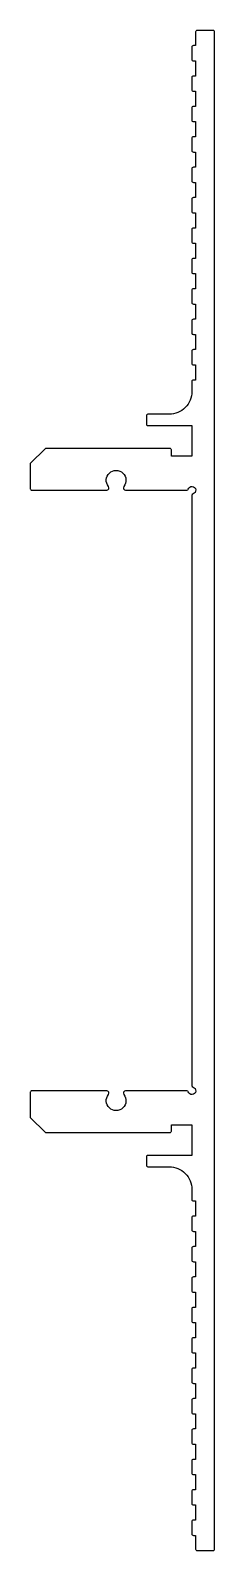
# Model space of a CAD drawing. Extents: x 614 to 638, y -204 to -4.
import ezdxf

# ---------------------------------------------------------------- set-up
doc = ezdxf.new("R2010")
doc.units = 0
doc.header["$LTSCALE"] = 15
doc.layers.get('0').update_dxf_attribs({"linetype": 'CONTINUOUS'})

msp = doc.modelspace()

# ---------------------------------------------------------------- linework, layer by layer
at = {"color": 0, "ltscale": 0.05}
msp.add_lwpolyline([(635.24, -142.62, 0.331679), (635.39, -142.81, -1.677464), (634.77, -143.43, 0.331679), (634.57, -143.29), (626.51, -143.29, 0.629016), (626.27, -143.78, -2.081666), (624.24, -143.78, 0.629016), (624.01, -143.29), (614.14, -143.29, 0.414214), (613.94, -143.49), (613.94, -146.79), (615.94, -148.79), (632.34, -148.79, 0.414214), (632.54, -148.59), (632.54, -147.79), (635.24, -147.79), (635.24, -151.79), (629.44, -151.79, 0.414214), (629.24, -151.99), (629.24, -153.09, 0.414214), (629.44, -153.29), (632.24, -153.29, -0.414214), (635.24, -156.29), (635.24, -157.59, 0.414214), (635.44, -157.79), (635.74, -157.79), (635.74, -159.79), (635.44, -159.79, 0.414214), (635.24, -159.99), (635.24, -161.59, 0.414214), (635.44, -161.79), (635.74, -161.79), (635.74, -163.79), (635.44, -163.79, 0.414214), (635.24, -163.99), (635.24, -165.59, 0.414214), (635.44, -165.79), (635.74, -165.79), (635.74, -167.79), (635.44, -167.79, 0.414214), (635.24, -167.99), (635.24, -169.59, 0.414214), (635.44, -169.79), (635.74, -169.79), (635.74, -171.79), (635.44, -171.79, 0.414214), (635.24, -171.99), (635.24, -173.59, 0.414214), (635.44, -173.79), (635.74, -173.79), (635.74, -175.79), (635.44, -175.79, 0.414214), (635.24, -175.99), (635.24, -177.59, 0.414214), (635.44, -177.79), (635.74, -177.79), (635.74, -179.79), (635.44, -179.79, 0.414214), (635.24, -179.99), (635.24, -181.59, 0.414214), (635.44, -181.79), (635.74, -181.79), (635.74, -183.79), (635.44, -183.79, 0.414214), (635.24, -183.99), (635.24, -185.59, 0.414214), (635.44, -185.79), (635.74, -185.79), (635.74, -187.79), (635.44, -187.79, 0.414214), (635.24, -187.99), (635.24, -189.59, 0.414214), (635.44, -189.79), (635.74, -189.79), (635.74, -191.79), (635.44, -191.79, 0.414214), (635.24, -191.99), (635.24, -193.59, 0.414214), (635.44, -193.79), (635.74, -193.79), (635.74, -195.79), (635.44, -195.79, 0.414214), (635.24, -195.99), (635.24, -197.59, 0.414214), (635.44, -197.79), (635.74, -197.79), (635.74, -199.79), (635.44, -199.79, 0.414214), (635.24, -199.99), (635.24, -201.59, 0.414214), (635.44, -201.79), (635.74, -201.79), (635.74, -203.59, 0.414214), (635.94, -203.79), (638.04, -203.79, 0.414214), (638.24, -203.59), (638.24, -3.99, 0.414214), (638.04, -3.79), (635.94, -3.79, 0.414214), (635.74, -3.99), (635.74, -5.79), (635.44, -5.79, 0.414214), (635.24, -5.99), (635.24, -7.59, 0.414214), (635.44, -7.79), (635.74, -7.79), (635.74, -9.79), (635.44, -9.79, 0.414214), (635.24, -9.99), (635.24, -11.59, 0.414214), (635.44, -11.79), (635.74, -11.79), (635.74, -13.79), (635.44, -13.79, 0.414214), (635.24, -13.99), (635.24, -15.59, 0.414214), (635.44, -15.79), (635.74, -15.79), (635.74, -17.79), (635.44, -17.79, 0.414214), (635.24, -17.99), (635.24, -19.59, 0.414214), (635.44, -19.79), (635.74, -19.79), (635.74, -21.79), (635.44, -21.79, 0.414214), (635.24, -21.99), (635.24, -23.59, 0.414214), (635.44, -23.79), (635.74, -23.79), (635.74, -25.79), (635.44, -25.79, 0.414214), (635.24, -25.99), (635.24, -27.59, 0.414214), (635.44, -27.79), (635.74, -27.79), (635.74, -29.79), (635.44, -29.79, 0.414214), (635.24, -29.99), (635.24, -31.59, 0.414214), (635.44, -31.79), (635.74, -31.79), (635.74, -33.79), (635.44, -33.79, 0.414214), (635.24, -33.99), (635.24, -35.59, 0.414214), (635.44, -35.79), (635.74, -35.79), (635.74, -37.79), (635.44, -37.79, 0.414214), (635.24, -37.99), (635.24, -39.59, 0.414214), (635.44, -39.79), (635.74, -39.79), (635.74, -41.79), (635.44, -41.79, 0.414214), (635.24, -41.99), (635.24, -43.59, 0.414214), (635.44, -43.79), (635.74, -43.79), (635.74, -45.79), (635.44, -45.79, 0.414214), (635.24, -45.99), (635.24, -47.59, 0.414214), (635.44, -47.79), (635.74, -47.79), (635.74, -49.79), (635.44, -49.79, 0.414214), (635.24, -49.99), (635.24, -51.29, -0.414214), (632.24, -54.29), (629.44, -54.29, 0.414214), (629.24, -54.49), (629.24, -55.59, 0.414214), (629.44, -55.79), (635.24, -55.79), (635.24, -59.79), (632.54, -59.79), (632.54, -58.99, 0.414214), (632.34, -58.79), (615.94, -58.79), (613.94, -60.79), (613.94, -64.09, 0.414214), (614.14, -64.29), (624.01, -64.29, 0.629016), (624.24, -63.8, -2.081666), (626.27, -63.8, 0.629016), (626.51, -64.29), (634.57, -64.29, 0.331679), (634.77, -64.15, -1.677464), (635.39, -64.77, 0.331679), (635.24, -64.96)], format="xyb", close=True, dxfattribs=at)

doc.saveas('drawing.dxf')
